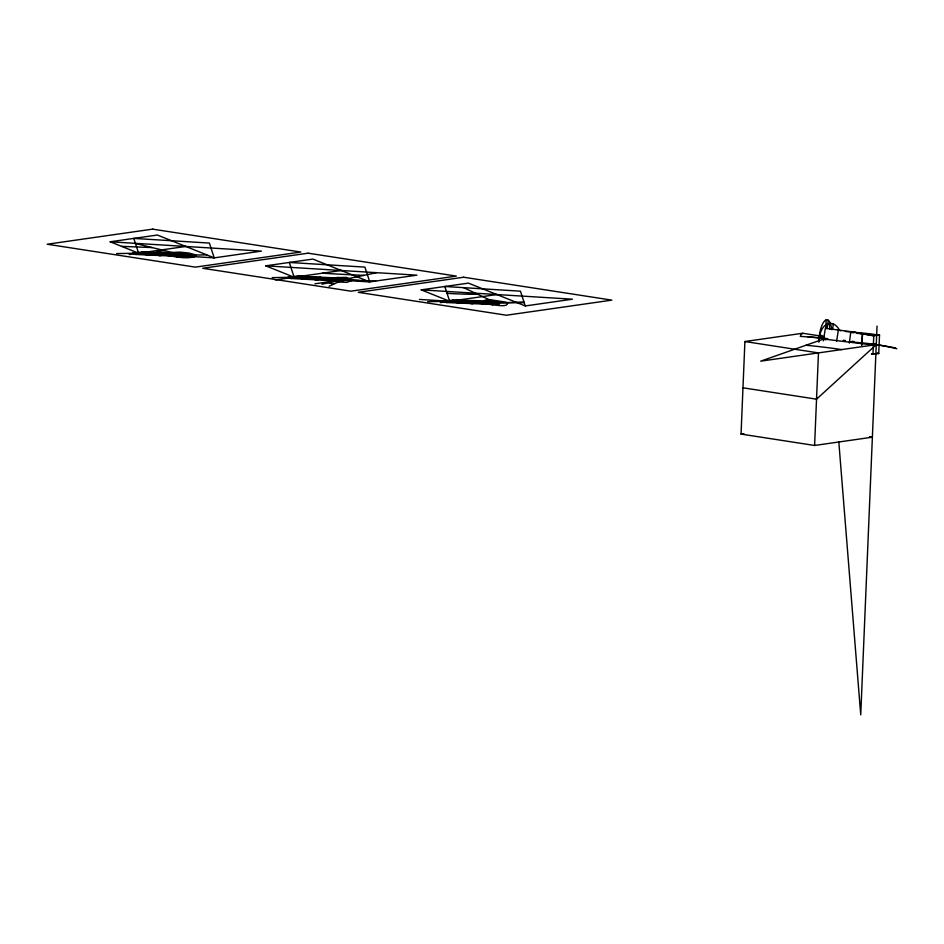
<?xml version="1.0" encoding="UTF-8"?>
<svg xmlns="http://www.w3.org/2000/svg" width="944" height="944" viewBox="0 0 944 944"><rect width="100%" height="100%" fill="white"/><g stroke="black" fill="none" stroke-linecap="round" stroke-linejoin="round"><path stroke-width="1.42" d="M169.849 255.269A25.594 3.693 2.4 0 1 168.61 254.184L169.719 253.11A16.65 2.407 2.4 0 1 172.315 252.496L177.696 252.154A9.936 1.44 2.4 0 1 180.87 252.213L188.942 253.027L195.207 254.774A25.665 3.705 2.4 0 1 196.163 255.635L193.886 257.157L187.537 257.759A9.959 1.44 2.4 0 1 183.407 257.688L176.976 257.075A17.771 2.561 2.4 0 1 172.988 256.308L169.849 255.269M869.495 436.742L872.374 437.19L814.601 445.462L741.04 434.087L744.91 341.527L802.695 333.256L824.324 336.607M814.601 445.462L818.472 352.903L744.91 341.527M825.776 328.465L826.13 319.922M877.035 326.117L860.739 714.868L838.803 441.851M861.683 345.292L862.427 333.81L856.798 333.067M861.601 345.103L862.627 333.657L879.525 334.967L878.758 353.481L871.501 354.047M849.364 343.109L850.804 331.674L825.375 328.3L823.333 340.878M832.537 329.527L833.328 323.957M836.644 341.232L838.355 329.893L840.797 330.801M826.944 328.654L828.301 320.264M800.524 335.238L802.695 333.256M872.244 344.017L876.256 344.631L816.536 399.182L742.975 387.807M483.658 300.935L483.647 302.233A29.441 4.248 2.4 0 0 485.794 303.331L488.839 304.204A19.045 2.749 2.4 0 0 492.532 304.888C496.296 304.853 507.636 307.661 507.612 303.036A29.535 4.26 2.4 0 0 505.854 302.174L491.635 299.932A7.493 1.086 2.4 0 0 488.968 299.944L484.874 300.44A16.449 2.372 2.4 0 0 483.67 300.935L495.742 302.729L523.566 302.67M443.527 301.396L479.387 303.154A106.542 15.375 2.4 0 0 483.812 303.26L491.116 303.354L494.326 301.195L500.367 302.092L497.158 304.251A112.725 16.272 2.4 0 1 484.803 304.145L446.37 302.528L443.527 301.396L452.967 300.039L494.326 301.195M492.544 304.888L495.742 302.729A101.291 14.62 2.4 0 0 514.515 302.375A101.822 14.703 2.4 0 0 523.955 301.938M338.306 281.961L346.873 282.35L351.829 280.521A38.657 5.581 2.4 0 0 351.864 279.695L346.448 277.418L337.256 277.512A22.821 3.292 2.4 0 0 335.226 278.15L334.211 278.834A38.468 5.558 2.4 0 0 333.999 279.861L335.946 281.277A15.187 2.195 2.4 0 0 338.271 281.961M288.003 277.347L338.684 280.462L343.321 278.303L347.18 279.117L342.554 281.288L290.846 278.492L288.003 277.347L297.443 275.99L303.732 276.356M329.055 286.303L342.932 279.79L337.256 277.512M132.479 253.299L176.516 255.553L181.944 253.44L188.281 254.373L181.496 256.449L136.113 254.491L132.479 253.299L141.919 251.954L181.944 253.44M176.976 257.075L182.404 254.963A93.48 13.499 2.4 0 0 199.078 254.986A83.379 12.036 2.4 0 0 206.606 254.809M825.351 338.436L760.699 361.163L876.256 344.631M167.879 254.03L159.973 255.777L155.217 254.715L163.135 252.968L168.657 254.078M321.951 284.227L376.644 272.674M488.603 304.145L495.742 302.729L485.476 300.298M110.188 241.782L157.365 235.032L214.217 257.865L261.394 251.116L110.188 241.782L138.615 253.193L214.217 257.865L209.379 243.068L133.777 238.407L138.615 253.193L116.655 253.57M129.186 254.55L185.791 246.443M135.322 254.443L144.762 253.086L166.097 253.995M172.964 256.308L182.404 254.963L157.034 251.257M265.712 265.83L312.889 259.081L369.741 281.914L416.918 275.164L265.712 265.83L294.139 277.241L369.741 281.914L364.903 267.117L289.301 262.456L294.139 277.241L272.179 277.619M275.27 279.943L341.315 270.491M290.846 278.492L300.286 277.135L347.18 279.117M314.966 283.79L342.932 279.79L335.203 278.15M421.236 289.867L468.413 283.117L525.277 305.95L572.442 299.201L421.236 289.867L449.674 301.289A108.005 15.588 2.4 0 0 495.777 302.741M440.234 302.635L496.839 294.54M446.37 302.528L455.81 301.183L491.21 302.151A97.61 14.089 2.4 0 0 500.367 302.092M741.04 434.087L743.919 433.674M427.703 301.655L449.674 301.289L444.825 286.492L520.427 291.165L525.277 305.95M868.173 333.798L862.427 333.81L873.755 335.793L879.525 334.967L856.892 333.291M188.281 254.373L173.059 254.184M179.726 254.302L173.672 254.207M182.64 254.963L195.042 255.151M182.404 254.963L178.227 254.892M152.208 247.576L121.564 246.349M178.027 254.88L160.858 254.349A153.813 22.208 2.4 0 1 142.426 253.417M173.92 254.184L170.557 254.125M172.599 254.16L169.236 254.078M168.563 254.054L169.295 254.089M168.02 254.054L165.814 253.971M167.383 254.042L165.129 253.948M164.799 253.96L137.199 252.626M375.736 281.052L346.79 279.955M346.66 279.011L298.859 276.568M343.321 278.303L306.375 276.498M342.188 279.766L359.334 280.51M338.778 279.613L332.04 279.294M331.946 279.294L329.81 279.188M325.727 278.987L326.506 279.035M322.435 278.822L313.691 278.374M303.602 276.344L306.564 276.509M306.505 277.973L298.009 277.477M142.284 253.417L139.075 253.228M419.431 299.425L497.217 304.228L491.116 303.354M845.376 331.497L849.517 331.828M851.169 331.958L867.76 333.551M851.169 332.489L853.99 332.76M823.64 339.038L873.365 345.044M807.804 336.784L823.888 338.294M877.283 353.327L878.758 353.481L877.2 353.304M855.229 332.312L850.804 331.674L873.755 335.793L872.976 354.307L872.244 354.177M176.516 255.553L182.865 256.473M874.463 353.681L875.867 353.894M871.513 354.047L872.244 354.177M338.684 280.462L342.554 281.288M134.65 243.292L187.537 256.213M452.967 300.039L455.81 301.183M297.443 275.99L300.286 277.135M141.919 251.954L144.762 253.086M819.416 337.22L825.729 339.899M463.598 287.66L499.199 304.346M819.545 334.235L824.195 337.598M829.28 323.403L829.741 329.137M800.205 336.347A187.242 27.034 2.4 0 1 827.794 338.672M843.263 340.277A187.242 27.034 2.4 0 1 845.446 340.524M851.913 341.291A187.242 27.034 2.4 0 1 854.049 341.551M872.02 343.994A187.242 27.034 2.4 0 1 895.667 347.97M850.65 342.082A374.473 292.793 81.9 0 1 896.8 348.725M819.132 341.173A18.727 11.635 87.7 0 1 826.779 324.229A18.727 11.635 87.7 0 1 839.629 330.459M818.849 342.165A18.727 6.301 -84.6 0 1 824.69 320.877A18.727 6.301 -84.6 0 1 831.676 329.704M805.964 345.256A131.063 18.915 2.4 0 1 841.588 349.599M477.806 294.316A72.004 10.396 2.4 0 1 447.078 293.336M363.924 275.353A335.45 48.427 2.4 0 1 322.447 273.194M333.61 284.132A30.397 4.39 2.4 0 1 329.031 282.752M484.449 301.16L479.387 303.154L484.803 304.145L489.865 302.151L484.449 301.16M332.028 277.796L326.164 279.79L329.893 280.698L335.757 278.704L332.028 277.796M172.87 253.275L166.097 255.21L171.69 256.213L178.451 254.278L172.87 253.275M474.218 300.959L467.469 302.753L472.142 303.815L478.891 302.009L474.218 300.959M320.146 277.217L313.042 279.011L316.547 280.014L323.662 278.22L320.146 277.217M463.705 300.581L455.492 302.163L459.291 303.272L467.504 301.691L463.705 300.581M308.688 276.627L300.393 278.209L303.602 279.282L311.909 277.701L308.688 276.627M152.786 252.532L143.995 254.078L147.819 255.187L156.621 253.641L152.786 252.532M152.633 229.132L47.2 244.225L195.373 267.128L300.794 252.048L152.633 229.132M308.157 253.181L202.724 268.273L350.897 291.177L456.318 276.096L308.157 253.181M463.681 277.229L358.248 292.31L506.421 315.225L611.854 300.133L463.681 277.229"/></g></svg>
